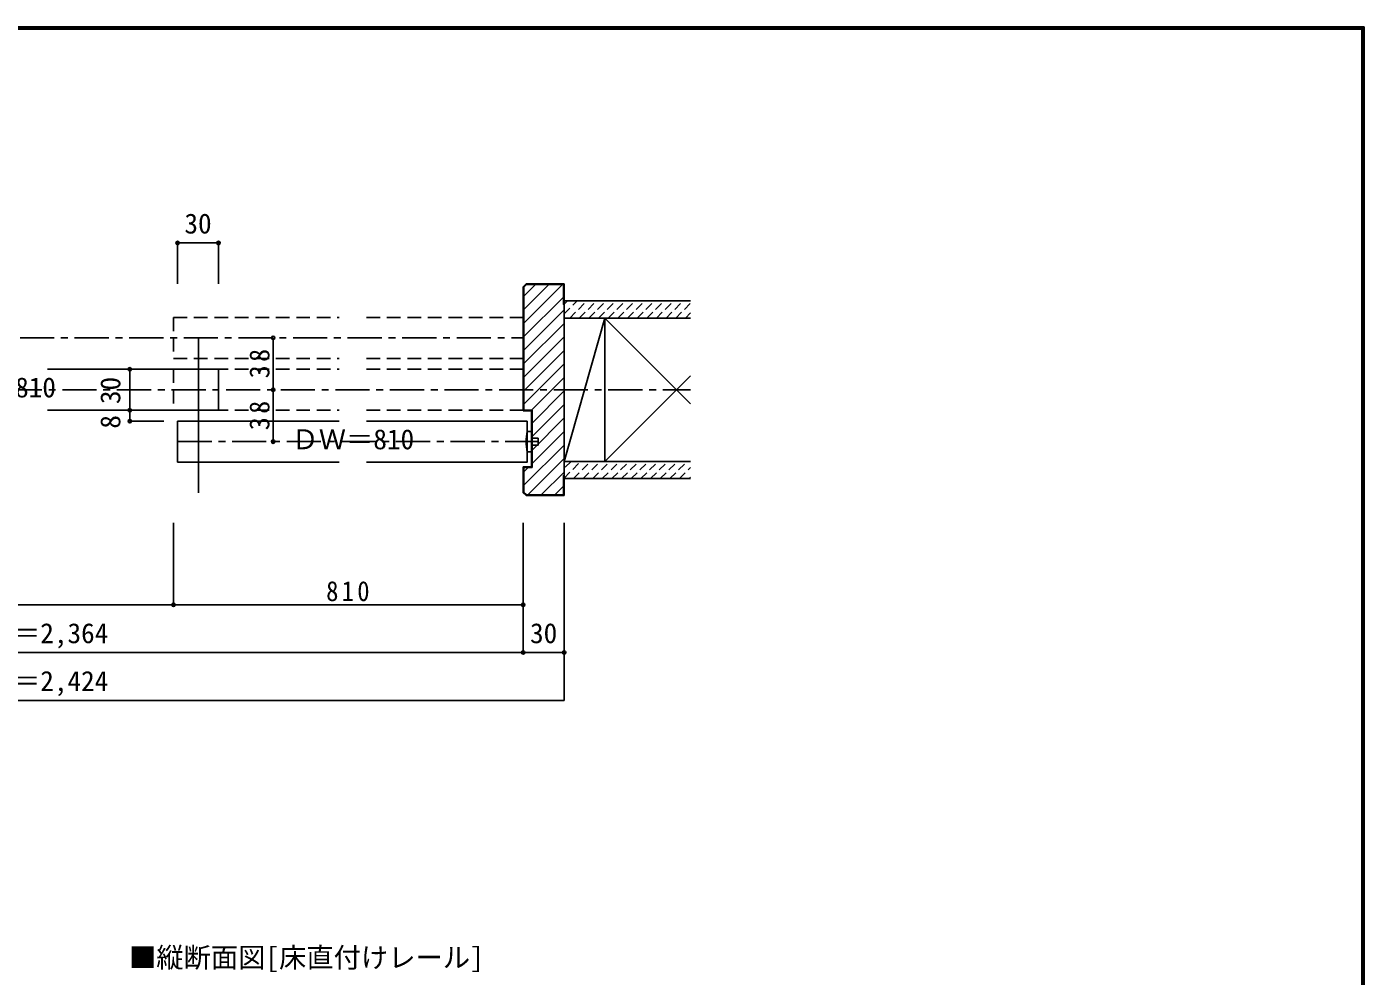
# Model space of a CAD drawing. Units: millimetres at full size, sheet at 1:5. Extents: x -973 to 977, y -718 to 696.
# Drawn here: x -3 to 977, y 0 to 696 of the extents above; entities that cross this region are included whole.
import ezdxf
from ezdxf.enums import TextEntityAlignment as Align

# ---------------------------------------------------------------- set-up
doc = ezdxf.new("R2010")
doc.units = ezdxf.units.MM
doc.header["$LTSCALE"] = 5
doc.header["$PDMODE"] = 32
doc.header["$PDSIZE"] = 2.5
for name, pattern in [('CHAIN1', [8, 5, -1, 1, -1]), ('DASHED1', [1.8, 1.2, -0.6]), ('DASHED2', [3, 2, -1])]:
    doc.linetypes.add(name, pattern=pattern)
for name, color, linetype in [('0-1_通り芯', 4, 'CHAIN1'), ('0-2_柱', 7, 'Continuous'), ('0-3_仕上げ', 7, 'Continuous'), ('0-4_枠', 3, 'Continuous'), ('0-6_扉', 6, 'Continuous'), ('0-7_金物', 7, 'Continuous'), ('0-A_文字', 7, 'Continuous'), ('0-B_寸法', 7, 'Continuous'), ('0-C_ハッチ', 4, 'Continuous'), ('F-1_枠', 6, 'Continuous')]:
    doc.layers.add(name, color=color, linetype=linetype)
doc.styles.add('ＭＳ ゴシック', font='')
doc.styles.get('ＭＳ ゴシック').set_extended_font_data('MS Gothic')

msp = doc.modelspace()

# ---------------------------------------------------------------- linework, layer by layer
at = {"layer": '0-1_通り芯'}
msp.add_line((-537.164, 430), (483.135, 430), dxfattribs=at)
at = {"layer": '0-2_柱'}
for p, q in [((390.47, 377.5), (420.349, 482.5)), ((420.349, 482.5), (483.135, 419.715)), ((483.135, 440.285), (420.349, 377.5))]:
    msp.add_line(p, q, dxfattribs=at)
at = {"layer": '0-2_柱', "color": 3}
for p, q in [((390.47, 377.5), (390.47, 482.5)), ((420.349, 482.5), (420.349, 377.5))]:
    msp.add_line(p, q, dxfattribs=at)
at = {"layer": '0-3_仕上げ', "color": 2}
for p, q in [((483.135, 495), (390.47, 495)), ((483.135, 482.5), (390.47, 482.5)), ((390.47, 377.5), (483.135, 377.5)), ((390.47, 365), (483.135, 365))]:
    msp.add_line(p, q, dxfattribs=at)
at = {"layer": '0-4_枠'}
for p, q in [((360.47, 505.379), (362.591, 507.5)), ((360.47, 505.379), (360.47, 414.5)), ((360.97, 505.171), (360.97, 415)), ((362.591, 507.5), (390.47, 507.5)), ((390.47, 507.5), (390.47, 352.5)), ((366.47, 414.5), (360.47, 414.5)), ((366.97, 415), (360.97, 415)), ((366.47, 373.5), (366.47, 414.5)), ((366.97, 373), (366.97, 415)), ((366.47, 373.5), (360.47, 373.5)), ((360.47, 354.621), (360.47, 373.5)), ((366.97, 373), (360.97, 373)), ((389.97, 367.5), (390.47, 367.5)), ((389.97, 367.5), (389.97, 353)), ((362.591, 352.5), (360.47, 354.621)), ((362.798, 353), (389.97, 353)), ((362.591, 352.5), (390.47, 352.5))]:
    msp.add_line(p, q, dxfattribs=at)
for points in [[(360.97, 505.171), (362.799, 507), (389.97, 507)], [(389.97, 507), (389.97, 492.5), (390.47, 492.5)], [(362.798, 353), (360.97, 354.828), (360.97, 373)]]:
    msp.add_lwpolyline(points, dxfattribs=at)
at = {"layer": '0-6_扉', "color": 2, "linetype": 'DASHED2'}
for p, q in [((104.259, 483), (225.678, 483)), ((104.259, 483), (104.259, 453)), ((245.678, 483), (360.47, 483)), ((360.47, 453), (360.47, 483)), ((104.259, 453), (225.678, 453)), ((245.678, 453), (360.47, 453)), ((104.259, 445), (225.678, 445)), ((104.259, 445), (104.259, 415)), ((245.678, 445), (360.47, 445)), ((360.47, 415), (360.47, 445)), ((104.259, 415), (225.678, 415)), ((245.678, 415), (360.47, 415))]:
    msp.add_line(p, q, dxfattribs=at)
at = {"layer": '0-6_扉', "color": 3}
msp.add_line((122.51, 467.5), (122.51, 354.5), dxfattribs=at)
at = {"layer": '0-6_扉'}
for p, q in [((11.841, 445), (137.259, 445)), ((137.259, 415), (137.259, 445)), ((11.841, 415), (137.259, 415)), ((107.259, 407), (225.678, 407)), ((107.259, 407), (107.259, 377)), ((245.678, 407), (363.47, 407)), ((107.259, 377), (225.678, 377))]:
    msp.add_line(p, q, dxfattribs=at)
msp.add_lwpolyline([(245.678, 377), (363.47, 377), (363.47, 407)], dxfattribs=at)
at = {"layer": '0-7_金物'}
for p, q in [((363.47, 399.5), (366.47, 399.5)), ((366.47, 399.5), (366.47, 384.5)), ((366.47, 394.5), (371.47, 394.5)), ((371.47, 394.5), (371.47, 389.5)), ((363.47, 384.5), (366.47, 384.5)), ((366.47, 389.5), (371.47, 389.5))]:
    msp.add_line(p, q, dxfattribs=at)
msp.add_arc((393.921, 392), 31.361, 166.16371, 193.83632, dxfattribs=at)
at = {"layer": '0-B_寸法', "color": 4}
for p, q in [((137.259, 507.5), (137.259, 537.5)), ((177.259, 468), (177.259, 430)), ((97.259, 445), (72.212, 445)), ((72.212, 445), (72.212, 407)), ((177.259, 430), (177.259, 392)), ((97.259, 415), (72.212, 415)), ((72.212, 407), (97.259, 407)), ((104.259, 272.5), (104.259, 332.5)), ((360.47, 272.5), (360.47, 332.5)), ((360.47, 237.5), (360.47, 332.5)), ((360.47, 237.5), (360.47, 332.5)), ((-357.164, 272.5), (104.259, 272.5)), ((104.259, 272.5), (360.47, 272.5)), ((390.47, 237.5), (-387.164, 237.5))]:
    msp.add_line(p, q, dxfattribs=at)
at = {"layer": '0-B_寸法', "color": 4, "linetype": 'CHAIN1'}
for p, q in [((-368.164, 468), (360.47, 468)), ((107.259, 392), (371.47, 392))]:
    msp.add_line(p, q, dxfattribs=at)
at = {"layer": '0-B_寸法', "color": 4}
for points in [[(107.259, 507.5), (107.259, 537.5), (137.259, 537.5)], [(-387.164, 202.5), (390.47, 202.5), (390.47, 332.5)]]:
    msp.add_lwpolyline(points, dxfattribs=at)
at = {"layer": '0-B_寸法'}
for p in [(107.259, 537.5), (137.259, 537.5), (177.259, 468), (72.212, 445), (177.259, 430), (72.212, 415), (72.212, 407), (177.259, 392), (104.259, 272.5), (360.47, 272.5), (360.47, 237.5), (360.47, 237.5), (390.47, 237.5)]:
    msp.add_point(p, dxfattribs=at)
at = {"layer": '0-C_ハッチ'}
for p, q in [((360.97, 478.815), (389.155, 507)), ((379.255, 507), (360.97, 488.715)), ((369.356, 507), (360.97, 498.614)), ((389.97, 497.916), (360.97, 468.916)), ((389.97, 488.016), (360.97, 459.016)), ((390.47, 478.617), (360.97, 449.117)), ((390.47, 468.717), (360.97, 439.217)), ((390.47, 458.818), (360.97, 429.318)), ((390.47, 448.918), (360.97, 419.418)), ((390.47, 439.019), (366.451, 415)), ((390.47, 429.119), (366.97, 405.619)), ((390.47, 419.22), (366.97, 395.72)), ((390.47, 409.32), (366.97, 385.82)), ((390.47, 399.421), (366.97, 375.921)), ((390.47, 389.521), (360.97, 360.021)), ((364.049, 373), (360.97, 369.921)), ((390.47, 379.622), (363.848, 353)), ((390.47, 369.722), (373.748, 353)), ((389.97, 359.323), (383.647, 353))]:
    msp.add_line(p, q, dxfattribs=at)
at = {"layer": '0-C_ハッチ', "linetype": 'DASHED1'}
for p, q in [((390.47, 492.601), (392.869, 495)), ((390.47, 485.53), (399.94, 495)), ((394.511, 482.5), (407.011, 495)), ((401.582, 482.5), (414.082, 495)), ((408.653, 482.5), (421.153, 495)), ((415.724, 482.5), (428.224, 495)), ((422.796, 482.5), (435.296, 495)), ((429.867, 482.5), (442.367, 495)), ((436.938, 482.5), (449.438, 495)), ((444.009, 482.5), (456.509, 495)), ((451.08, 482.5), (463.58, 495)), ((458.151, 482.5), (470.651, 495)), ((465.222, 482.5), (477.722, 495)), ((472.293, 482.5), (483.135, 493.341)), ((479.364, 482.5), (483.135, 486.27)), ((390.47, 365.322), (402.648, 377.5)), ((395.577, 377.5), (390.47, 372.393)), ((397.219, 365), (409.719, 377.5)), ((404.29, 365), (416.79, 377.5)), ((411.362, 365), (423.862, 377.5)), ((418.433, 365), (430.933, 377.5)), ((425.504, 365), (438.004, 377.5)), ((432.575, 365), (445.075, 377.5)), ((439.646, 365), (452.146, 377.5)), ((446.717, 365), (459.217, 377.5)), ((453.788, 365), (466.288, 377.5)), ((460.859, 365), (473.359, 377.5)), ((467.93, 365), (480.43, 377.5)), ((475.001, 365), (483.135, 373.133)), ((482.072, 365), (483.135, 366.062))]:
    msp.add_line(p, q, dxfattribs=at)
at = {"layer": 'F-1_枠'}
for p, q in [((-973.347, 695.833), (976.653, 695.833)), ((974.986, 695.833), (974.986, -700.833)), ((975.82, 695.833), (975.82, -700.833)), ((976.653, 695.833), (976.653, -700.833)), ((-973.347, 695), (976.653, 695)), ((-973.347, 694.167), (976.653, 694.167))]:
    msp.add_line(p, q, dxfattribs=at)

# ---------------------------------------------------------------- texts
at = {"layer": '0-A_文字', "style": 'ＭＳ ゴシック'}
msp.add_text('■縦断面図[床直付けレール]', height=14.66, dxfattribs=at).set_placement((71.653, 2.5), align=Align.BOTTOM_LEFT)
at = {"layer": '0-B_寸法', "style": 'ＭＳ ゴシック'}
for s, p in [('30', (112.259, 540)), ('ＤＷ＝810', (-71.773, 420)), ('ＤＷ＝810', (190.678, 382)), ('枠内＝2,364', (-53.347, 240)), ('30', (365.47, 240)), ('枠外＝2,424', (-53.347, 205))]:
    msp.add_text(s, height=14.66, dxfattribs=at).set_placement(p, align=Align.BOTTOM_LEFT)
for s, p in [('30', (69.712, 419.5)), ('8', (69.712, 401.5))]:
    msp.add_text(s, height=14.66, rotation=90, dxfattribs=at).set_placement(p, align=Align.BOTTOM_LEFT)
at = {"layer": '0-B_寸法', "char_height": 14.66, "attachment_point": 7, "rotation": 90, "style": 'ＭＳ ゴシック'}
for insert in [(174.759, 438.375), (174.759, 400.375)]:
    msp.add_mtext('\\T1.27;\\W0.95;38', dxfattribs=dict(at, insert=insert))
at = {"layer": '0-B_寸法', "insert": (216.114, 275), "char_height": 14.66, "attachment_point": 7, "style": 'ＭＳ ゴシック'}
msp.add_mtext('\\T1.27;\\W0.9;810', dxfattribs=at)

doc.saveas('drawing.dxf')
